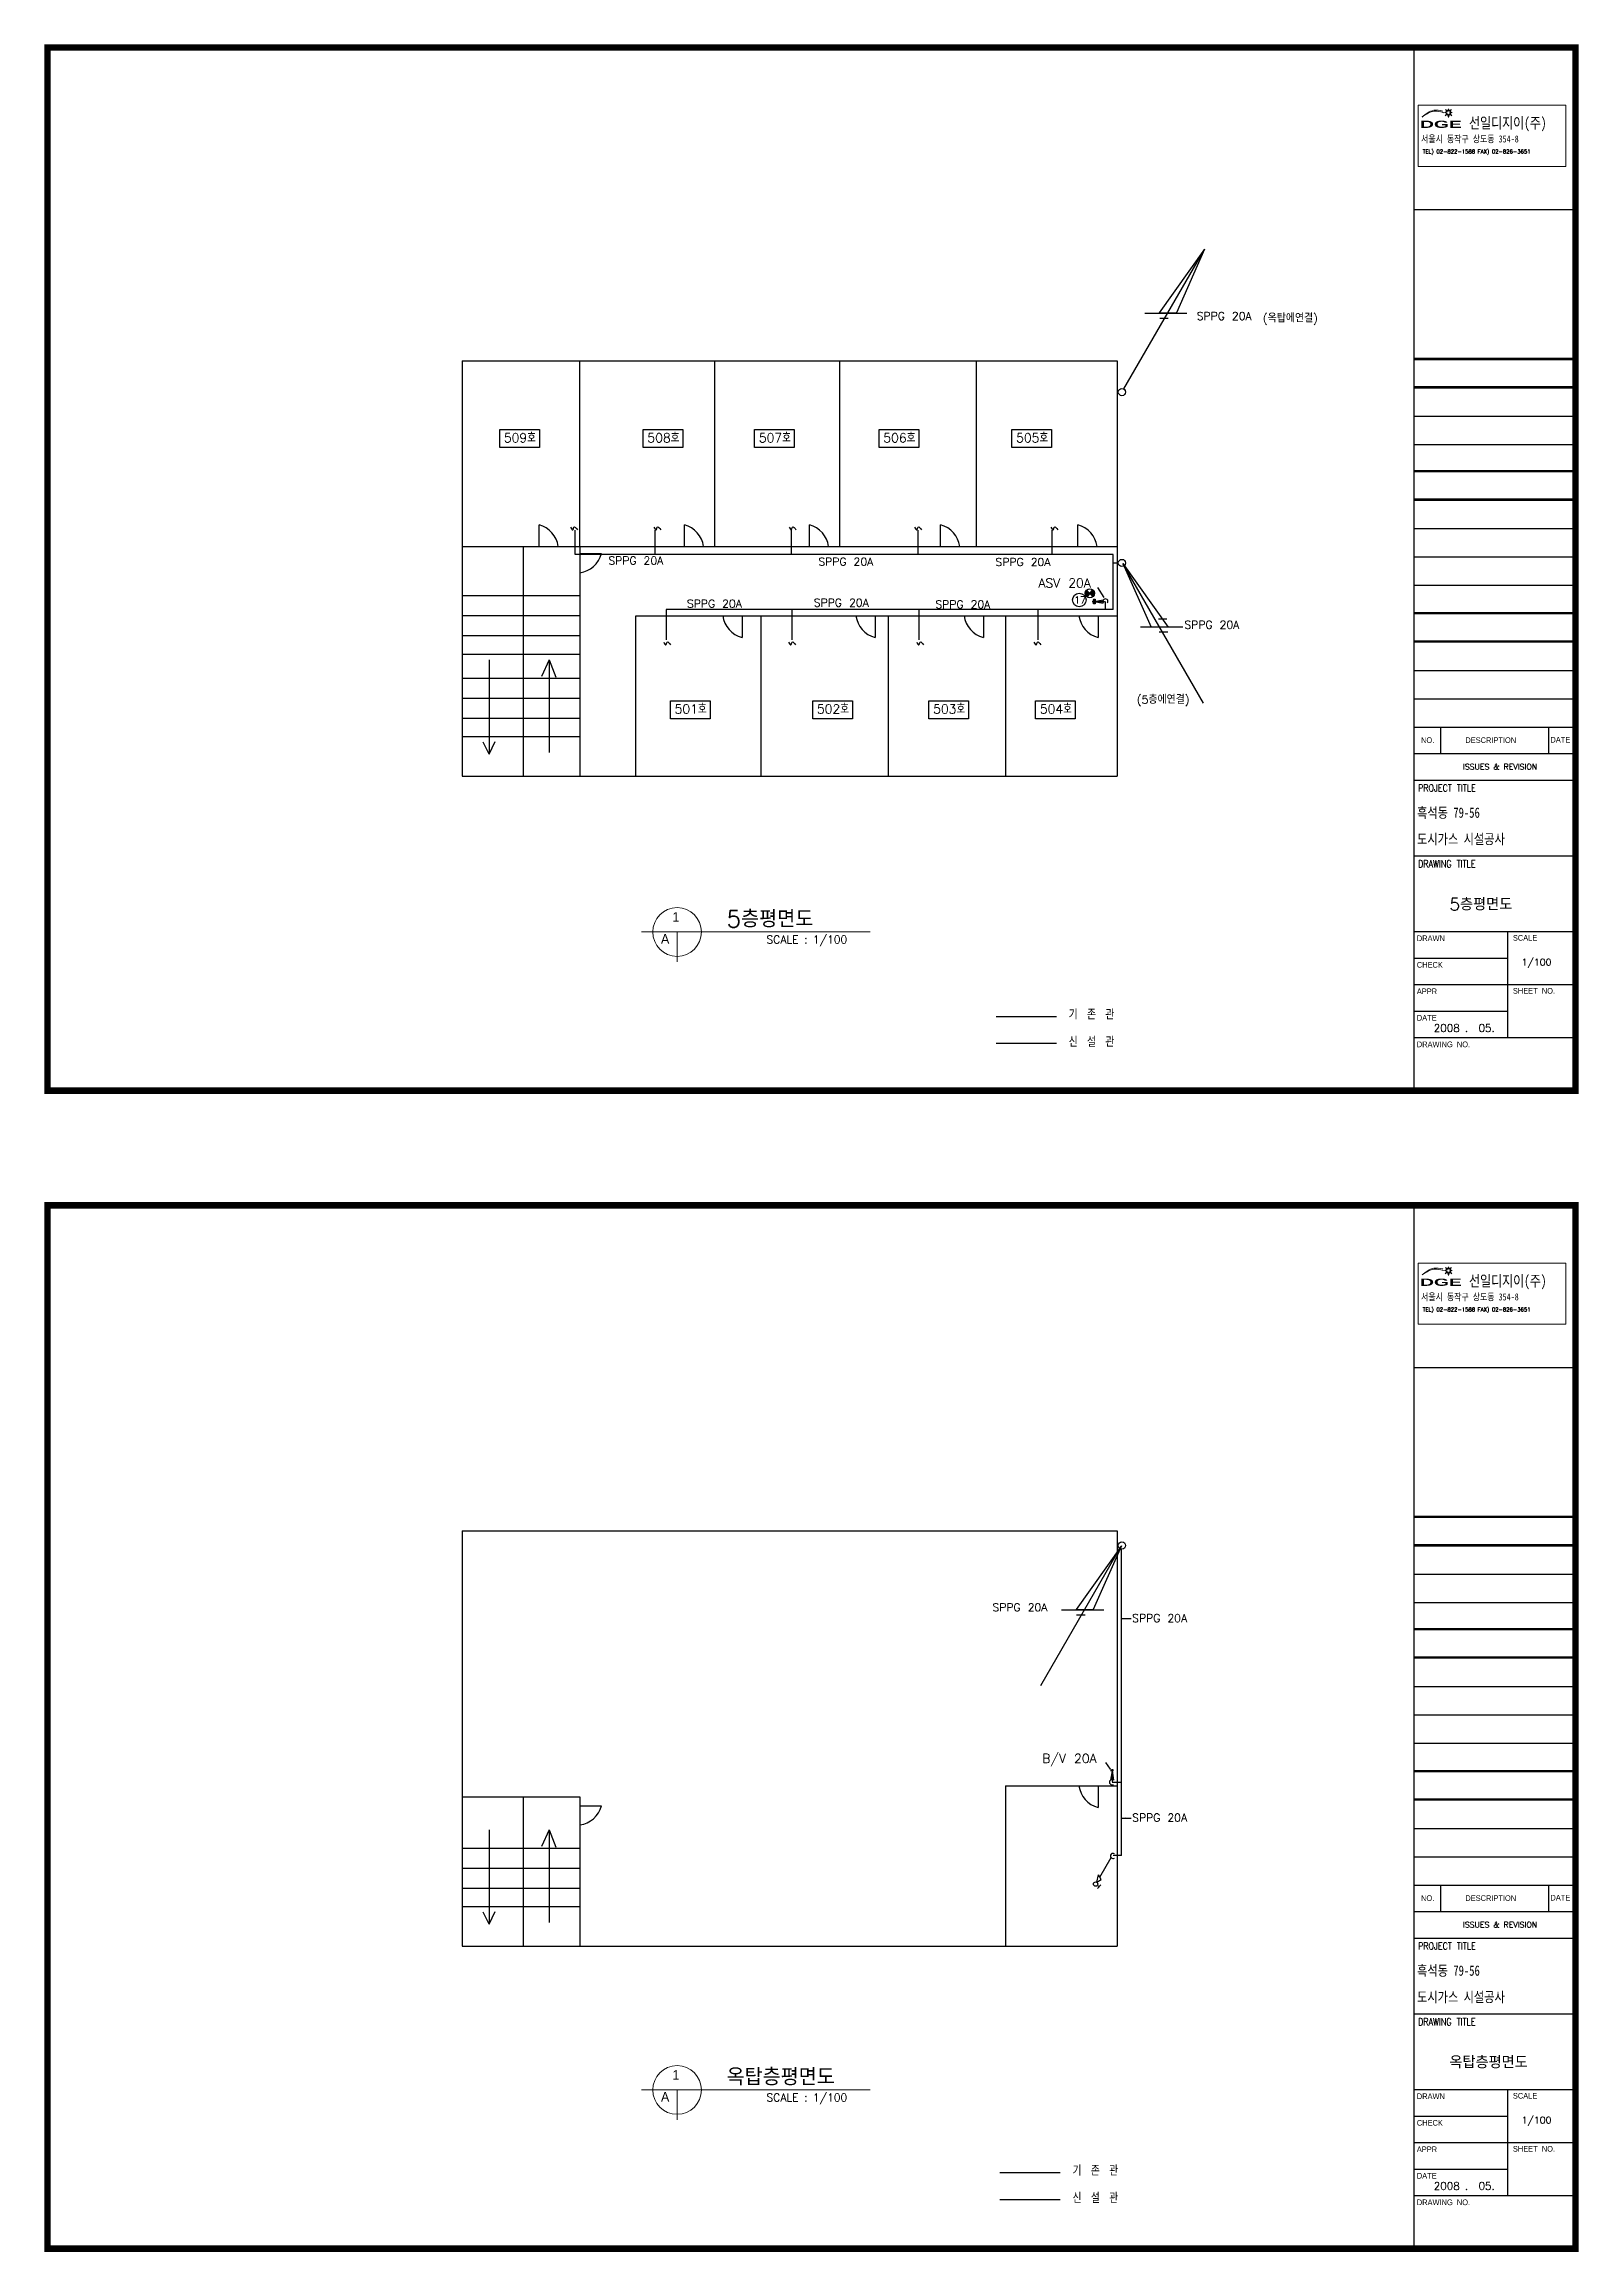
# Model space of a CAD drawing. Header units: millimetres. Extents: x 100533 to 459591, y -298132 to -52366.
# Drawn here: x 327227 to 367853, y -298132 to -239677 of the extents above; entities that cross this region are included whole.
import ezdxf
from ezdxf.enums import TextEntityAlignment as Align

# ---------------------------------------------------------------- set-up
doc = ezdxf.new("R2010")
doc.units = ezdxf.units.MM
doc.header["$LTSCALE"] = 600
for name, color, linetype in [('CEL', 7, 'Continuous'), ('GAS', 3, 'Continuous'), ('GTEXT', 2, 'Continuous'), ('신설관', 1, 'Continuous')]:
    doc.layers.add(name, color=color, linetype=linetype)
doc.styles.add('GHS', font='romans', dxfattribs={"bigfont": 'ghs'})
doc.styles.add('HGTXT', font='romans.shx', dxfattribs={"bigfont": 'whgtxt.shx'})
doc.styles.add('HTXTW', font='txt', dxfattribs={"bigfont": 'htxtw'})
doc.styles.add('ROMANS', font='', dxfattribs={"height": 250})
doc.styles.get("Standard").update_dxf_attribs({"font": 'txt.shx', "bigfont": 'whgtxt.shx'})
doc.styles.add('STYLE1', font='')
doc.styles.add('STYLE2', font='')
doc.styles.get('ROMANS').set_extended_font_data('Dotum')
doc.styles.get('STYLE1').set_extended_font_data('GungsuhChe')
doc.styles.get('STYLE2').set_extended_font_data('으뜸체', bold=True)
doc.dimstyles.new('ISO-25', dxfattribs={"dimtxt": 2.5, "dimasz": 100, "dimexe": 1.25, "dimexo": 0.625, "dimtad": 1, "dimtxsty": 'Standard', "dimcen": 2.5, "dimclrd": 2, "dimclre": 2, "dimadec": 0, "dimazin": 0, "dimtfac": 1, "dimtmove": 0, "dimatfit": 3, "dimfxl": 1, "dimarcsym": 0})

msp = doc.modelspace()

# ---------------------------------------------------------------- linework, layer by layer
at = {"lineweight": 9}
for p, q in [((364328, -241411), (364383, -241436)), ((364328, -241411), (364351, -241463)), ((364401, -241388), (364383, -241436)), ((364389, -241453), (364401, -241419)), ((364420, -241436), (364401, -241388)), ((364401, -241419), (364414, -241453)), ((364476, -241411), (364420, -241436)), ((364452, -241465), (364476, -241411)), ((364351, -241463), (364295, -241484)), ((364295, -241484), (364350, -241505)), ((364350, -241505), (364314, -241573)), ((364314, -241573), (364377, -241540)), ((364327, -241487), (364366, -241471)), ((364365, -241501), (364327, -241487)), ((364341, -241549), (364365, -241501)), ((364385, -241526), (364341, -241549)), ((364350, -241435), (364366, -241471)), ((364350, -241435), (364389, -241453)), ((364377, -241540), (364401, -241617)), ((364401, -241579), (364385, -241526)), ((364418, -241525), (364401, -241579)), ((364401, -241617), (364426, -241539)), ((364414, -241453), (364454, -241435)), ((364463, -241549), (364418, -241525)), ((364426, -241539), (364490, -241573)), ((364454, -241435), (364437, -241473)), ((364437, -241473), (364472, -241487)), ((364472, -241487), (364438, -241499)), ((364438, -241499), (364463, -241549)), ((364502, -241484), (364452, -241465)), ((364453, -241502), (364502, -241484)), ((364490, -241573), (364453, -241502)), ((364351, -272123), (364295, -272145)), ((364295, -272145), (364350, -272166)), ((364350, -272166), (364314, -272234)), ((364314, -272234), (364377, -272201)), ((364327, -272147), (364366, -272132)), ((364365, -272162), (364327, -272147)), ((364328, -272072), (364383, -272096)), ((364328, -272072), (364351, -272123)), ((364341, -272209), (364365, -272162)), ((364385, -272187), (364341, -272209)), ((364350, -272096), (364366, -272132)), ((364350, -272096), (364389, -272113)), ((364377, -272201), (364401, -272277)), ((364401, -272048), (364383, -272096)), ((364401, -272240), (364385, -272187)), ((364389, -272113), (364401, -272080)), ((364420, -272097), (364401, -272048)), ((364401, -272080), (364414, -272114)), ((364418, -272186), (364401, -272240)), ((364401, -272277), (364426, -272200)), ((364414, -272114), (364454, -272096)), ((364463, -272209), (364418, -272186)), ((364476, -272072), (364420, -272097)), ((364426, -272200), (364490, -272234)), ((364454, -272096), (364437, -272134)), ((364437, -272134), (364472, -272147)), ((364472, -272147), (364438, -272160)), ((364438, -272160), (364463, -272209)), ((364452, -272126), (364476, -272072)), ((364502, -272145), (364452, -272126)), ((364453, -272163), (364502, -272145)), ((364490, -272234), (364453, -272163))]:
    msp.add_line(p, q, dxfattribs=at)
for p, q in [((338297, -248061), (338297, -259061)), ((338297, -248061), (355628, -248061)), ((341408, -252977), (341408, -248061)), ((344979, -252977), (344979, -248061)), ((348292, -252977), (348292, -248061)), ((351911, -252977), (351911, -248061)), ((355628, -248061), (355628, -259061)), ((340328, -252977), (340328, -252404)), ((344176, -252977), (344176, -252404)), ((347486, -252977), (347486, -252404)), ((350958, -252977), (350958, -252404)), ((354591, -252977), (354591, -252404)), ((338297, -252977), (355628, -252977)), ((339915, -259061), (339915, -252977)), ((341408, -252977), (341408, -259061)), ((341408, -253164), (341981, -253164)), ((338297, -254275), (341408, -254275)), ((338297, -254806), (341408, -254806)), ((342889, -259061), (342889, -254810)), ((342889, -254810), (355628, -254810)), ((345701, -254810), (345701, -255383)), ((346202, -254810), (346202, -259061)), ((349223, -254810), (349223, -255383)), ((349567, -254810), (349567, -259061)), ((352090, -254810), (352090, -255383)), ((352676, -254810), (352676, -259061)), ((355126, -254810), (355126, -255383)), ((338297, -255336), (341408, -255336)), ((338297, -255825), (341408, -255825)), ((339010, -255982), (339010, -258473)), ((340594, -255982), (340396, -256416)), ((340594, -255982), (340594, -258433)), ((340594, -255982), (340772, -256436)), ((338297, -256460), (341408, -256460)), ((338297, -256990), (341408, -256990)), ((363488, -257010), (367790, -257010)), ((338297, -257521), (341408, -257521)), ((363488, -257761), (367768, -257761)), ((363488, -257761), (367768, -257761)), ((364190, -257761), (364190, -258463)), ((367052, -257761), (367052, -258463)), ((338297, -258010), (341408, -258010)), ((339010, -258473), (338852, -258156)), ((339010, -258473), (339169, -258137)), ((363488, -258463), (367768, -258463)), ((338297, -259061), (355628, -259061)), ((363488, -259165), (367768, -259165)), ((338297, -279041), (338297, -290041)), ((338297, -279041), (355628, -279041)), ((355628, -279041), (355628, -290041)), ((352676, -285790), (352676, -290041)), ((352676, -285790), (355628, -285790)), ((355126, -285790), (355126, -286363)), ((338297, -286081), (341408, -286081)), ((339915, -290041), (339915, -286081)), ((341408, -286081), (341408, -290041)), ((341408, -286321), (341981, -286321)), ((339010, -286961), (339010, -289453)), ((340594, -286961), (340396, -287396)), ((340594, -286961), (340594, -289413)), ((340594, -286961), (340772, -287416)), ((338297, -287440), (341408, -287440)), ((338297, -287970), (341408, -287970)), ((363488, -287671), (367790, -287671)), ((338297, -288500), (341408, -288500)), ((363488, -288422), (367768, -288422)), ((363488, -288422), (367768, -288422)), ((364190, -288422), (364190, -289124)), ((367052, -288422), (367052, -289124)), ((338297, -288990), (341408, -288990)), ((339010, -289453), (338852, -289136)), ((339010, -289453), (339169, -289117)), ((363488, -289124), (367768, -289124)), ((363488, -289826), (367768, -289826)), ((338297, -290041), (355628, -290041))]:
    msp.add_line(p, q)
for points in [[(363602, -241295), (367507, -241295), (367507, -242912), (363602, -242912)], [(363602, -271955), (367507, -271955), (367507, -273573), (363602, -273573)]]:
    msp.add_lwpolyline(points, close=True, dxfattribs=at)
for points in [[(339286, -249880), (340336, -249880), (340336, -250357), (339286, -250357)], [(343084, -249880), (344134, -249880), (344134, -250357), (343084, -250357)], [(346034, -249880), (347085, -249880), (347085, -250357), (346034, -250357)], [(349330, -249880), (350381, -249880), (350381, -250357), (349330, -250357)], [(352846, -249880), (353896, -249880), (353896, -250357), (352846, -250357)], [(343806, -257060), (344856, -257060), (344856, -257537), (343806, -257537)], [(347572, -257060), (348623, -257060), (348623, -257537), (347572, -257537)], [(350648, -257060), (351699, -257060), (351699, -257537), (350648, -257537)], [(353473, -257060), (354524, -257060), (354524, -257537), (353473, -257537)]]:
    msp.add_lwpolyline(points, close=True)
for centre, start, end in [((340161, -253063), 7.28225, 75.79383), ((344009, -253063), 7.28225, 75.79383), ((347319, -253063), 7.28225, 75.79383), ((350791, -253063), 7.28225, 75.79383), ((354424, -253063), 7.28225, 75.79383), ((341322, -252997), 277.28225, 345.79383), ((345868, -254724), 187.28225, 255.79383), ((349390, -254724), 187.28225, 255.79383), ((352257, -254724), 187.28225, 255.79383), ((355293, -254724), 187.28225, 255.79383), ((355293, -285704), 187.28225, 255.79383), ((341322, -286154), 277.28225, 345.79383)]:
    msp.add_arc(centre, 680, start, end)
for points, start_tangent in [([(363704, -241606), (364013, -241428), (364247, -241447), (364257, -241450)], (0.67369, 0.739014)), ([(363706, -241604), (364028, -241451), (364259, -241487), (364270, -241491)], (0.729434, 0.684052)), ([(363704, -272267), (364013, -272089), (364247, -272108), (364257, -272110)], (0.67369, 0.739014)), ([(363706, -272265), (364028, -272112), (364259, -272148), (364270, -272152)], (0.729434, 0.684052))]:
    msp.add_spline(points, degree=3, dxfattribs=dict(at, start_tangent=start_tangent))
at = {"layer": 'CEL'}
for p, q in [((363488, -239762), (363488, -267386)), ((363488, -244059), (367768, -244059)), ((363488, -247988), (367790, -247988)), ((363488, -248022), (367790, -248022)), ((363488, -248740), (367790, -248740)), ((363488, -248773), (367790, -248773)), ((363488, -249525), (367790, -249525)), ((363488, -250277), (367790, -250277)), ((363488, -250962), (367790, -250962)), ((363488, -250995), (367790, -250995)), ((363488, -251717), (367790, -251717)), ((363488, -251747), (367790, -251747)), ((363488, -252499), (367790, -252499)), ((363488, -253251), (367790, -253251)), ((363488, -254003), (367790, -254003)), ((363488, -254724), (367790, -254724)), ((363488, -254754), (367790, -254754)), ((363488, -255476), (367790, -255476)), ((363488, -255506), (367790, -255506)), ((363488, -256258), (367790, -256258)), ((363488, -261170), (367768, -261170)), ((363488, -263175), (367768, -263175)), ((365972, -265982), (365972, -263175)), ((363488, -263877), (365972, -263877)), ((363488, -264579), (367768, -264579)), ((363488, -265281), (365972, -265281)), ((363488, -265982), (367768, -265982)), ((363488, -270423), (363488, -298047)), ((363488, -274720), (367768, -274720)), ((363488, -278649), (367790, -278649)), ((363488, -278683), (367790, -278683)), ((363488, -279401), (367790, -279401)), ((363488, -279434), (367790, -279434)), ((363488, -280186), (367790, -280186)), ((363488, -280938), (367790, -280938)), ((363488, -281623), (367790, -281623)), ((363488, -281656), (367790, -281656)), ((363488, -282378), (367790, -282378)), ((363488, -282408), (367790, -282408)), ((363488, -283160), (367790, -283160)), ((363488, -283912), (367790, -283912)), ((363488, -284663), (367790, -284663)), ((363488, -285385), (367790, -285385)), ((363488, -285415), (367790, -285415)), ((363488, -286137), (367790, -286137)), ((363488, -286167), (367790, -286167)), ((363488, -286919), (367790, -286919)), ((363488, -291831), (367768, -291831)), ((363488, -293836), (367768, -293836)), ((365972, -296643), (365972, -293836)), ((363488, -294538), (365972, -294538)), ((363488, -295240), (367768, -295240)), ((363488, -295942), (365972, -295942)), ((363488, -296643), (367768, -296643))]:
    msp.add_line(p, q, dxfattribs=at)
at = {"layer": 'CEL', "const_width": 170}
for points in [[(327313, -267386), (367768, -267386), (367768, -239762), (327313, -239762)], [(327313, -298047), (367768, -298047), (367768, -270423), (327313, -270423)]]:
    msp.add_lwpolyline(points, close=True, dxfattribs=at)
at = {"layer": 'GAS'}
for p, q in [((341280, -253192), (341280, -252543)), ((343405, -253192), (343405, -252543)), ((347007, -253192), (347007, -252543)), ((350368, -253192), (350368, -252543)), ((353910, -253192), (353910, -252543)), ((355530, -253192), (341280, -253192)), ((355530, -254643), (355530, -253192)), ((355663, -253422), (355530, -253422)), ((343691, -254643), (343691, -255448)), ((355530, -254643), (343691, -254643)), ((347021, -254643), (347021, -255448)), ((350378, -254643), (350378, -255448)), ((353528, -254643), (353528, -255448)), ((355326, -254643), (355326, -254436)), ((352428, -265419), (354022, -265419)), ((355743, -287642), (355743, -279525)), ((355504, -285699), (355743, -285699)), ((355743, -287642), (355522, -287642)), ((352530, -296031), (354124, -296031))]:
    msp.add_line(p, q, dxfattribs=at)
at = {"layer": 'GTEXT'}
for p, q in [((355810, -248807), (357944, -245111)), ((357945, -245109), (356745, -246793)), ((357945, -245109), (357200, -246793)), ((356361, -246799), (357480, -246799)), ((356745, -246793), (357200, -246793)), ((356760, -246931), (356984, -246931)), ((355785, -253425), (356530, -255110)), ((355785, -253425), (356984, -255110)), ((357920, -257123), (355786, -253428)), ((354787, -254216), (354845, -254158)), ((354860, -254285), (354787, -254212)), ((354854, -254293), (354787, -254226)), ((354788, -254201), (354838, -254151)), ((354788, -254229), (354852, -254165)), ((354866, -254277), (354788, -254199)), ((354790, -254241), (354859, -254172)), ((354872, -254269), (354790, -254187)), ((354848, -254301), (354790, -254243)), ((354791, -254184), (354831, -254144)), ((354792, -254252), (354866, -254179)), ((354878, -254261), (354793, -254177)), ((354796, -254262), (354872, -254186)), ((354884, -254253), (354797, -254167)), ((354842, -254309), (354797, -254264)), ((354800, -254161), (354824, -254137)), ((354801, -254272), (354879, -254193)), ((354890, -254245), (354802, -254157)), ((354806, -254280), (354886, -254200)), ((354896, -254237), (354807, -254149)), ((354811, -254289), (354893, -254207)), ((354901, -254229), (354813, -254140)), ((354818, -254296), (354900, -254214)), ((354881, -254195), (354819, -254133)), ((354820, -254132), (354989, -254306)), ((354825, -254303), (354907, -254221)), ((354832, -254310), (354868, -254274)), ((354983, -254120), (354838, -254314)), ((354991, -254304), (354907, -254221)), ((354909, -254219), (354996, -254132)), ((354998, -254297), (354913, -254213)), ((354914, -254228), (355003, -254139)), ((355004, -254290), (354919, -254205)), ((354921, -254235), (355009, -254147)), ((355010, -254282), (354925, -254197)), ((354927, -254242), (355014, -254156)), ((355015, -254273), (354931, -254189)), ((354934, -254249), (355019, -254165)), ((355020, -254264), (354937, -254181)), ((354941, -254256), (355023, -254175)), ((355023, -254254), (354943, -254173)), ((354948, -254263), (355026, -254186)), ((355026, -254243), (354949, -254165)), ((354950, -254164), (354989, -254125)), ((355029, -254231), (354955, -254157)), ((354955, -254270), (355028, -254197)), ((355030, -254218), (354961, -254149)), ((354962, -254277), (355029, -254210)), ((355029, -254203), (354967, -254141)), ((354969, -254285), (355029, -254224)), ((355026, -254187), (354973, -254134)), ((354976, -254292), (355027, -254240)), ((355019, -254165), (354979, -254126)), ((354983, -254299), (355021, -254260)), ((354974, -254434), (355300, -254434)), ((354989, -254306), (354998, -254297)), ((354997, -254394), (354997, -254477)), ((355004, -254371), (355004, -254496)), ((355004, -254496), (355050, -254371)), ((355004, -254371), (355050, -254496)), ((355004, -254371), (355050, -254371)), ((355050, -254496), (355004, -254496)), ((355020, -254434), (355265, -254475)), ((355021, -254434), (355265, -254393)), ((355050, -254371), (355050, -254496)), ((357368, -255115), (356250, -255115)), ((356984, -255110), (356530, -255110)), ((356948, -254899), (356724, -254899)), ((356970, -255247), (356746, -255247)), ((353609, -283139), (355742, -279444)), ((355744, -279441), (354544, -281126)), ((355744, -279441), (354998, -281126)), ((354160, -281131), (355279, -281131)), ((354544, -281126), (354998, -281126)), ((354558, -281263), (354782, -281263)), ((355496, -285397), (355455, -285641)), ((355456, -285373), (355538, -285373)), ((355456, -285389), (355538, -285389)), ((355496, -285350), (355496, -285676)), ((355496, -285397), (355537, -285641)), ((355091, -288348), (355136, -288146)), ((355208, -288270), (355136, -288146)), ((355172, -288208), (355469, -287693)), ((355091, -288348), (355208, -288270)), ((355108, -288428), (355161, -288459)), ((355202, -288415), (355110, -288512))]:
    msp.add_line(p, q, dxfattribs=at)
at = {"layer": 'GTEXT', "lineweight": 13}
for p, q in [((343037, -263185), (347894, -263185)), ((343983, -263185), (343983, -263977)), ((344149, -263185), (349089, -263185)), ((343037, -293846), (347894, -293846)), ((343983, -293846), (343983, -294638)), ((344149, -293846), (349089, -293846))]:
    msp.add_line(p, q, dxfattribs=at)
at = {"layer": 'GTEXT', "lineweight": 9}
for p, q in [((347894, -263185), (348001, -263185)), ((347894, -293846), (348001, -293846))]:
    msp.add_line(p, q, dxfattribs=at)
at = {"layer": 'GTEXT'}
for centre, radius in [((355759, -248888), 96.2), ((355759, -253414), 96.2), ((354908, -254216), 121), ((355759, -279430), 96.2), ((355062, -288393), 58.1)]:
    msp.add_circle(centre, radius, dxfattribs=at)
at = {"layer": 'GTEXT', "ltscale": 0.2}
msp.add_circle((354629, -254394), 179, dxfattribs=at)
at = {"layer": 'GTEXT', "lineweight": 13}
for centre in [(343983, -263185), (343983, -293846)]:
    msp.add_circle(centre, 645, dxfattribs=at)
at = {"layer": 'GTEXT'}
for centre, start, end in [((355320, -254434), 327.31671, 212.68329), ((355496, -285697), 57.31671, 302.68329), ((355523, -287649), 57.31671, 302.68329)]:
    msp.add_arc(centre, 69.1, start, end, dxfattribs=at)
for points in [[(341163, -252463), (341220, -252537), (341253, -252463), (341344, -252537)], [(343368, -252463), (343426, -252537), (343459, -252463), (343549, -252537)], [(346949, -252463), (347006, -252537), (347039, -252463), (347130, -252537)], [(350271, -252463), (350328, -252537), (350361, -252463), (350452, -252537)], [(353879, -252463), (353936, -252537), (353969, -252463), (354060, -252537)], [(343627, -255509), (343684, -255583), (343717, -255509), (343808, -255583)], [(346935, -255509), (346993, -255583), (347026, -255509), (347116, -255583)], [(350325, -255509), (350383, -255583), (350416, -255509), (350506, -255583)], [(353429, -255509), (353487, -255583), (353520, -255509), (353610, -255583)]]:
    msp.add_spline(points, degree=3, dxfattribs=at)
at = {"layer": '신설관'}
for p, q in [((352428, -266131), (354022, -266131)), ((352530, -296743), (354124, -296743))]:
    msp.add_line(p, q, dxfattribs=at)

# ---------------------------------------------------------------- texts
at = {"lineweight": 9, "style": 'STYLE2', "width": 2}
for p in [(363651, -241893), (363651, -272554)]:
    msp.add_text('DGE', height=190.4, dxfattribs=at).set_placement(p)
at = {"style": 'STYLE1', "width": 0.8}
for s, height, p in [('선일디지이(주)', 290.7, (364946, -241907)), ('서울시 동작구 상도동 354-8', 186.67, (363678, -242279)), ('흑석동 79-56', 271.8, (363571, -260160)), ('도시가스 시설공사', 271.8, (363571, -260858)), ('선일디지이(주)', 290.7, (364946, -272568)), ('서울시 동작구 상도동 354-8', 186.67, (363678, -272940)), ('흑석동 79-56', 271.8, (363571, -290821)), ('도시가스 시설공사', 271.8, (363571, -291519))]:
    msp.add_text(s, height=height, dxfattribs=at).set_placement(p)
for s, height, style, p in [('TEL) 02-822-1588 FAX) 02-826-3651', 102.67, 'HGTXT', (363723, -242571)), ('NO.', 150.4, 'ROMANS', (363676, -258180)), ('DESCRIPTION', 150.38, 'ROMANS', (364849, -258180)), ('DATE', 150.4, 'ROMANS', (367102, -258170)), ('ISSUES & REVISION', 150.38, 'GHS', (364785, -258885)), ('TEL) 02-822-1588 FAX) 02-826-3651', 102.67, 'HGTXT', (363723, -273231)), ('NO.', 150.4, 'ROMANS', (363676, -288841)), ('DESCRIPTION', 150.38, 'ROMANS', (364849, -288841)), ('DATE', 150.4, 'ROMANS', (367102, -288830)), ('ISSUES & REVISION', 150.38, 'GHS', (364785, -289546))]:
    msp.add_text(s, height=height, dxfattribs=dict(style=style)).set_placement(p)
at = {"ltscale": 0.2, "style": 'HTXTW'}
for s, p in [('509호', (339397, -250221)), ('508호', (343195, -250221)), ('507호', (346146, -250221)), ('506호', (349442, -250221)), ('505호', (352957, -250221)), ('501호', (343917, -257401)), ('502호', (347684, -257401)), ('503호', (350760, -257401)), ('504호', (353585, -257401))]:
    msp.add_text(s, height=240, dxfattribs=at).set_placement(p)
at = {"width": 0.8}
for s, p in [('PROJECT TITLE', (363599, -259467)), ('DRAWING TITLE', (363599, -261476)), ('PROJECT TITLE', (363599, -290128)), ('DRAWING TITLE', (363599, -292137))]:
    msp.add_text(s, height=191.15, dxfattribs=at).set_placement(p)
at = {"lineweight": 13, "style": 'HGTXT'}
for s, p in [('5층평면도', (364428, -262613)), ('옥탑층평면도', (364428, -293274))]:
    msp.add_text(s, height=326.7, dxfattribs=at).set_placement(p)
at = {"layer": 'CEL'}
for s, height, style, p in [('DRAWN', 150.4, 'ROMANS', (363565, -263427)), ('SCALE', 150.4, 'ROMANS', (366108, -263415)), ('CHECK', 150.4, 'ROMANS', (363565, -264129)), ('1/100', 180.5, 'GHS', (366339, -264073)), ('APPR', 150.4, 'ROMANS', (363565, -264831)), ('SHEET  NO.', 150.4, 'ROMANS', (366108, -264818)), ('DATE', 150.4, 'ROMANS', (363565, -265533)), ('DRAWING  NO.', 150.38, 'ROMANS', (363565, -266235)), ('DRAWN', 150.4, 'ROMANS', (363565, -294088)), ('SCALE', 150.4, 'ROMANS', (366108, -294075)), ('1/100', 180.5, 'GHS', (366339, -294734)), ('CHECK', 150.4, 'ROMANS', (363565, -294790)), ('APPR', 150.4, 'ROMANS', (363565, -295492)), ('SHEET  NO.', 150.4, 'ROMANS', (366108, -295479)), ('DATE', 150.4, 'ROMANS', (363565, -296194)), ('DRAWING  NO.', 150.38, 'ROMANS', (363565, -296896))]:
    msp.add_text(s, height=height, dxfattribs=dict(at, style=style)).set_placement(p)
at = {"layer": 'CEL', "style": 'GHS'}
for p in [(364889, -265727), (364889, -296388)]:
    msp.add_text('2008 .  05. ', height=200.51, dxfattribs=at).set_placement(p, align=Align.MIDDLE_CENTER)
at = {"layer": 'GTEXT'}
for s, p in [('SPPG 20A', (357737, -246981)), ('(옥탑에연결)', (359490, -247039)), ('SPPG 20A', (342162, -253455)), ('SPPG 20A', (347721, -253485)), ('SPPG 20A', (352412, -253494)), ('SPPG 20A', (344243, -254596)), ('SPPG 20A', (347602, -254571)), ('SPPG 20A', (350820, -254615)), ('SPPG 20A', (357412, -255155)), ('(5층에연결)', (356154, -257137)), ('SPPG 20A', (352331, -281171)), ('SPPG 20A', (356030, -281458)), ('SPPG 20A', (356030, -286739))]:
    msp.add_text(s, height=209.6, dxfattribs=at).set_placement(p)
at = {"layer": 'GTEXT', "ltscale": 0.2, "style": 'HTXTW'}
for s, height, p in [('ASV 20A', 240, (353547, -254065)), ('17', 184.2, (354492, -254489)), ('기 존 관', 274.3, (354348, -265502)), ('신 설 관', 274.3, (354348, -266227)), ('B/V 20A', 240, (353649, -285188)), ('기 존 관', 274.3, (354450, -296114)), ('신 설 관', 274.3, (354450, -296839))]:
    msp.add_text(s, height=height, dxfattribs=at).set_placement(p)
at = {"layer": 'GTEXT', "lineweight": 5, "style": 'ROMANS'}
for s, p in [('1', (343859, -262912)), ('A', (343556, -263493)), ('1', (343859, -293573)), ('A', (343556, -294154))]:
    msp.add_text(s, height=252, dxfattribs=at).set_placement(p)
at = {"layer": 'GTEXT', "lineweight": 13, "style": 'HGTXT'}
for s, height, p in [('5층평면도', 451.6, (345291, -263064)), ('SCALE : 1/100', 209.02, (346348, -263489)), ('옥탑층평면도', 451.6, (345291, -293725)), ('SCALE : 1/100', 209.02, (346348, -294150))]:
    msp.add_text(s, height=height, dxfattribs=at).set_placement(p)

# ---------------------------------------------------------------- leaders
at = {"layer": 'GAS'}
for points in [[(355761, -281365), (356007, -281365)], [(355459, -285356), (355329, -285178)], [(355761, -286646), (356007, -286646)]]:
    msp.add_leader(points, dimstyle='ISO-25', override={"dimgap": 0.625, "dimtad": 0}, dxfattribs=at)
at = {"layer": '신설관'}
msp.add_leader([(355286, -254326), (355122, -254059)], dimstyle='ISO-25', override={"dimgap": 0.625, "dimtad": 0}, dxfattribs=at)

doc.saveas('drawing.dxf')
